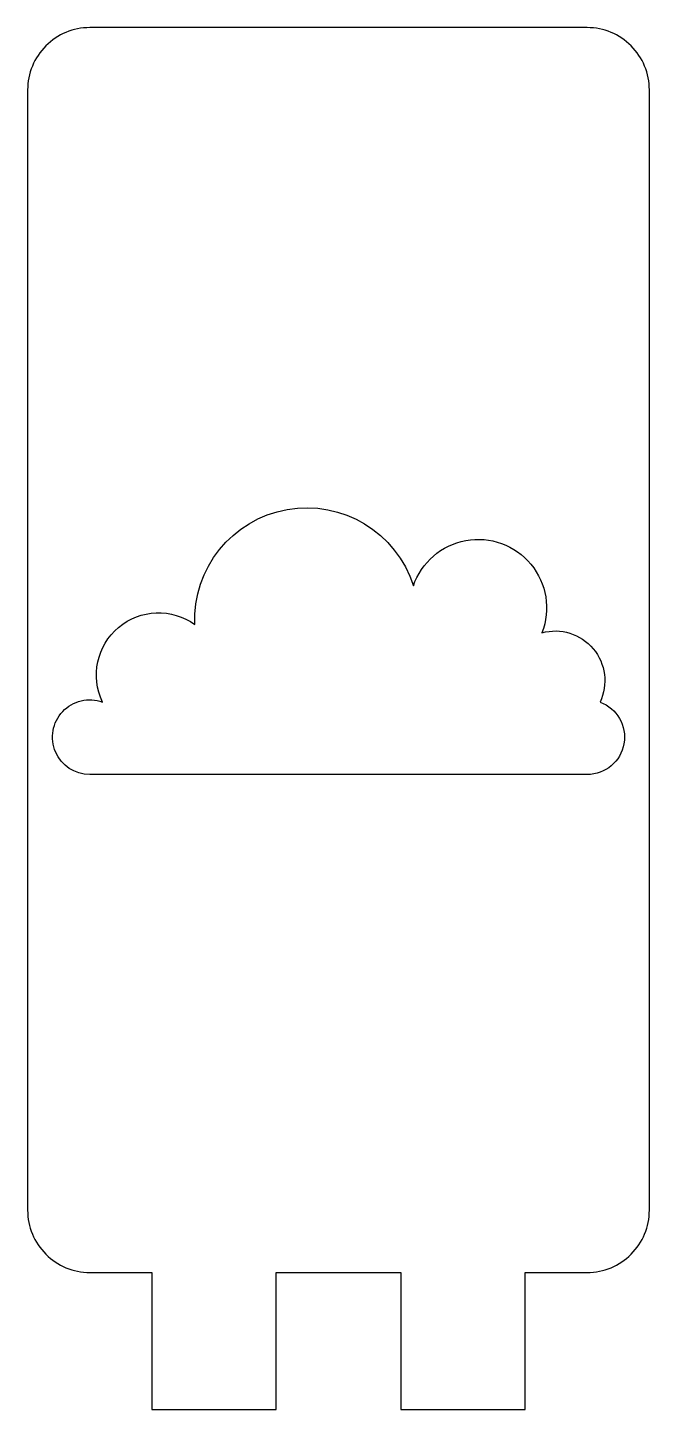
# Model space of a CAD drawing. Header units: millimetres. Extents: x 0 to 50, y -11 to 100.
import ezdxf

# ---------------------------------------------------------------- set-up
doc = ezdxf.new("R2010")
doc.units = ezdxf.units.MM

msp = doc.modelspace()

# ---------------------------------------------------------------- linework, layer by layer
for points in [[(10, 0), (10, -11), (20, -11), (20, 0), (30, 0), (30, -11), (40, -11), (40, 0), (45, 0, 0.414214), (50, 5), (50, 95, 0.414214), (45, 100), (5, 100, 0.414214), (0, 95), (0, 5, 0.414214), (5, 0)], [(5, 40, -1.191754), (6.03, 45.82, -0.777438), (13.45, 52.05, -0.875599), (31.02, 55.15, -1.022777), (41.36, 51.39, -0.640422), (46.03, 45.82, -0.8391), (45, 40)]]:
    msp.add_lwpolyline(points, format="xyb", close=True)

doc.saveas('drawing.dxf')
